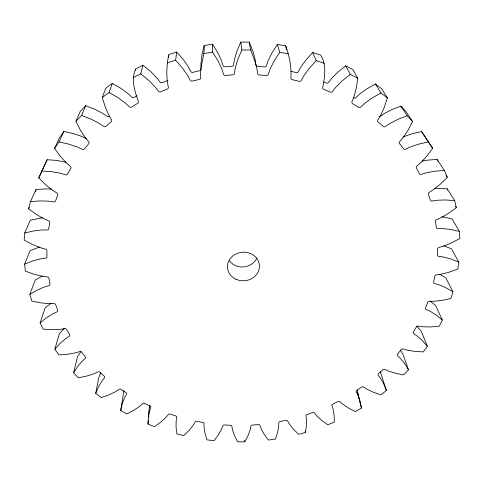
<?xml version="1.0" encoding="UTF-8"?>
<svg xmlns="http://www.w3.org/2000/svg" width="484" height="484" viewBox="0 0 484 484"><rect width="100%" height="100%" fill="white"/><g stroke="black" fill="none" stroke-linecap="round" stroke-linejoin="round"><path stroke-width="0.73" d="M168.021 80.302L162.182 82.691A1.742 1.682 29.1 0 1 159.877 81.826L156.616 77.615L150.663 71.553L142.968 65.249L140.717 73.822L148.679 80.314L154.838 86.551L158.214 90.883A1.803 1.73 26.4 0 0 160.597 91.772L167.301 89.038A1.803 1.736 26 0 0 168.269 86.781C166 76.194 166.635 65.171 168.722 54.613L176.727 52.03L175.613 60.197L182.389 67.887L187.411 75.032L190.006 79.854A1.797 1.754 22 0 0 192.215 81.106L199.347 79.43A1.797 1.761 19.6 0 0 200.709 77.343C199.626 66.483 204.829 56.319 204.169 45.526L212.549 44.225L217.733 52.641L221.321 60.27L222.979 65.292A1.736 1.718 1.9 0 0 224.878 66.828L231.981 66.296A1.736 1.718 -10.5 0 0 233.627 64.493L234.516 59.278L236.924 51.201L240.79 42.102L249.272 42.132L252.908 51.256L255.116 59.344L255.879 64.553A1.736 1.712 -33 0 0 257.476 66.368L264.548 66.943A1.742 1.706 -34.9 0 0 266.478 65.419L268.257 60.415L272.014 52.823L277.374 44.461L285.681 45.817C289.317 55.95 291.592 66.75 290.932 77.555A1.803 1.736 -34.6 0 0 292.227 79.648L299.269 81.348A1.803 1.73 -35 0 0 301.49 80.108L304.182 75.322L309.337 68.238L316.24 60.627L312.731 52.484L306.063 59.871L301.084 66.756L298.489 71.402A1.742 1.682 -37.7 0 1 296.341 72.606L290.89 71.281M357.204 390.056L361.469 408.03L355.383 411.575L348.547 408.048L343.144 404.442L340.095 401.811A1.5 1.228 -10.3 0 0 338.062 401.46L332.665 404.17A1.494 1.222 -9.8 0 0 332.018 405.858L333.161 409.434L334.129 415.242L334.311 422.054L327.783 424.783L321.745 420.433L317.105 416.186L314.594 413.197A1.488 1.216 -8.3 0 0 312.676 412.592L306.947 414.576A1.488 1.216 -7.9 0 0 306.015 416.161L306.517 419.834L306.451 425.696L305.446 432.442L298.604 434.311L293.461 429.241L289.662 424.456L287.726 421.183A1.482 1.21 -6.4 0 0 285.953 420.342L280 421.57A1.482 1.21 -6 0 0 278.814 423.016L278.663 426.719L277.58 432.508L275.42 439.061L268.384 440.041L264.222 434.372L261.324 429.145L259.999 425.654A1.482 1.204 -4.5 0 0 258.402 424.595L252.333 425.049A1.482 1.204 -4.1 0 0 250.912 426.337L250.119 429.986L248.038 435.588L244.765 441.819L237.668 441.898L234.552 435.739L232.616 430.179L231.915 426.543A1.482 1.21 -2.6 0 0 230.523 425.285L224.455 424.964A1.482 1.21 -2.2 0 0 222.828 426.059L221.4 429.586L218.363 434.892L214.031 440.67L206.989 439.847L204.986 433.325L204.042 427.541L203.988 423.833A1.488 1.216 -0.7 0 0 202.832 422.405L196.873 421.298A1.488 1.216 -0.3 0 0 195.064 422.181L193.031 425.515L189.075 430.403L183.757 435.612L176.896 433.894L176.061 427.13L176.14 421.243L176.745 417.535A1.494 1.222 1.2 0 0 175.843 415.962L170.108 414.092A1.5 1.228 1.7 0 0 168.148 414.74L165.528 417.795L160.724 422.169L154.493 426.682L147.947 424.081L149.471 405.677M149.623 407.371L149.744 405.12M168.553 57.608L168.68 55.364M42.586 217.758L30.341 220.153L24.714 232.967L24.2 240.197L32.676 244.589L40.287 247.639L45.26 249.042A1.682 1.464 17.4 0 1 46.894 250.67L46.93 256.738A1.676 1.458 17 0 1 45.321 258.141L40.39 258.892L32.888 260.906L24.623 264.119L25.374 271.191L34.249 274.289L42.078 276.201L47.093 276.884A1.658 1.422 15.4 0 1 48.945 278.239L50.021 284.12A1.652 1.416 15 0 1 48.715 285.699L44.111 287.097L37.256 290.073L29.887 294.314L31.823 301.066L40.862 302.863L48.709 303.662L53.645 303.649A1.627 1.385 13.4 0 1 55.66 304.714L57.711 310.28A1.621 1.379 13 0 1 56.725 311.986L52.538 313.965L46.47 317.77L40.124 322.858L43.143 329.15L52.133 329.695L59.81 329.423L64.56 328.751A1.597 1.349 11.4 0 1 66.683 329.513L69.617 334.65A1.597 1.343 11 0 1 68.964 336.44L65.273 338.915L60.089 343.41L54.867 349.188L58.848 354.887L67.591 354.24L74.941 352.969L79.406 351.693A1.573 1.319 9.4 0 1 81.584 352.152L85.299 356.762A1.567 1.313 9 0 1 84.978 358.59L81.844 361.475L77.615 366.521L73.58 372.813L78.402 377.835L86.721 376.068L93.6 373.878L97.701 372.057A1.549 1.289 7.5 0 1 99.885 372.22L104.278 376.225A1.549 1.283 7.1 0 1 104.284 378.04L101.749 381.259L98.53 386.716L95.711 393.353L101.241 397.624L108.991 394.835L115.277 391.816L118.937 389.511A1.531 1.264 5.5 0 1 121.085 389.39L126.046 392.724A1.525 1.258 5.1 0 1 126.36 394.496L124.455 397.957L122.277 403.692L120.691 410.517L126.796 413.971L133.844 410.269L139.434 406.518L142.592 403.801A1.512 1.246 3.6 0 1 144.668 403.414L150.076 406.028A1.506 1.24 3.2 0 1 150.693 407.722L149.435 411.346L148.304 417.214M147.947 424.081L148.31 420.451M148.673 416.815L148.824 415.363M149.114 412.459L149.332 410.275M443.725 245.775L451.427 248.8L458.796 262.062L457.888 269.025L449.219 272.159L441.583 274.119L436.695 274.845A1.627 1.385 -22 0 0 434.868 276.201L433.67 282.009A1.621 1.379 -21.6 0 0 434.898 283.551L439.333 284.882L445.903 287.738L452.939 291.822L450.894 298.489L442.092 300.37L434.457 301.248L429.659 301.296A1.597 1.349 -20 0 0 427.674 302.373L425.545 307.891A1.597 1.343 -19.6 0 0 426.458 309.56L430.476 311.454L436.278 315.126L442.303 320.057L439.218 326.289L430.476 326.954L423.022 326.797L418.412 326.198A1.573 1.319 -18 0 0 416.331 326.984L413.342 332.097A1.567 1.313 -17.6 0 0 413.935 333.851L417.468 336.241L422.399 340.597L427.33 346.211L423.312 351.898L414.824 351.396L407.691 350.259L403.372 349.073A1.549 1.289 -16.1 0 0 401.23 349.563L397.485 354.179A1.549 1.283 -15.7 0 0 397.757 355.976L400.746 358.777L404.739 363.69L408.52 369.836L403.686 374.882L395.609 373.285L388.942 371.24L384.98 369.504A1.531 1.264 -14.1 0 0 382.838 369.709L378.434 373.745A1.525 1.258 -13.7 0 0 378.385 375.548L380.787 378.688L383.794 384.024L386.383 390.54L380.866 394.871L373.346 392.258L367.259 389.39L363.726 387.176A1.512 1.246 -12.2 0 0 361.615 387.097L356.666 390.497A1.506 1.24 -11.8 0 0 356.309 392.258L358.093 395.652L360.084 401.29M323.826 81.984L326.367 83.048A1.742 1.652 -37.3 0 0 328.66 82.195L331.982 78.033L337.995 72.043L345.733 65.824L352.896 69.599L357.724 78.233L356.284 88.04L354.119 96.28L352.146 101.289A1.791 1.676 -34.8 0 0 352.63 103.63L358.505 107.309A1.791 1.664 -34.5 0 0 360.955 106.807L365.015 103.128L372.093 98.028L380.92 92.976L387.388 97.895L384.32 107.267L380.823 114.998L378.058 119.608A1.779 1.633 -33.4 0 0 378.125 121.968L383.159 126.439A1.773 1.627 -33.1 0 0 385.603 126.312L390.152 123.323L397.836 119.397L407.183 115.785L412.556 121.544L408.006 130.238L403.329 137.268L399.881 141.364A1.761 1.591 -31.7 0 0 399.542 143.681L403.62 148.788A1.754 1.585 -31.3 0 0 405.991 149.024L410.868 146.773L418.908 144.075L428.479 141.927L432.635 148.334L426.809 156.138L421.128 162.315L417.129 165.806A1.736 1.549 -29.9 0 0 416.403 168.021L419.44 173.599A1.73 1.543 -29.5 0 0 421.673 174.173L426.731 172.685L434.886 171.215L444.397 170.507L447.283 177.35L440.386 184.12L433.906 189.317L429.483 192.154A1.712 1.506 -28 0 0 428.413 194.205L430.373 200.08A1.706 1.5 -27.5 0 0 432.412 200.963L437.5 200.231L445.54 199.965L454.736 200.636L456.327 207.703L448.601 213.317L441.529 217.467L436.822 219.603A1.682 1.464 -26 0 0 435.455 221.454L436.326 227.462A1.676 1.458 -25.6 0 0 438.129 228.605L443.114 228.611L450.834 229.483L459.485 231.425L459.8 238.527L451.487 242.914L444.034 245.975L439.176 247.403A1.658 1.422 -24 0 0 437.548 249.018L437.361 255.001A1.652 1.416 -23.6 0 0 438.891 256.363L443.653 257.058L450.87 258.976L458.796 262.062M120.691 410.517L123.916 390.679M95.711 393.353L98.881 377.163L100.805 372.607M204.169 45.526L201.937 55.085L200.963 63.416L200.987 68.686A1.736 1.712 24.4 0 1 199.674 70.712L192.771 72.34A1.742 1.706 26.3 0 1 190.636 71.118L188.131 66.441L183.279 59.496L176.727 52.03M73.58 372.813L77.416 356.998L80.955 351.451M24.714 232.967L33.705 230.935L41.697 229.991L46.833 229.954A1.706 1.5 18.9 0 0 48.721 228.781L49.779 222.676A1.712 1.506 19.4 0 0 48.412 220.807L43.62 218.665L36.433 214.491L28.604 208.834L30.431 201.634L35.973 189.589L45.187 188.887L51.752 189.075M35.435 191.694L35.973 189.589M54.867 349.188L59.29 333.827L64.372 328.17M30.431 201.634L39.942 200.914L48.225 201.144L53.446 201.858A1.73 1.543 20.9 0 0 55.569 200.957L57.741 194.992A1.736 1.549 21.3 0 0 56.695 192.91L52.218 190.055L45.671 184.797L38.744 177.949L41.896 170.991L51.679 171.687L60.034 173.151L65.195 174.651A1.754 1.585 22.7 0 0 67.506 174.065L70.773 168.402A1.761 1.591 23.1 0 0 70.083 166.163L66.072 162.63L60.391 156.374L54.595 148.461L59.042 141.957L68.825 144.135L77.01 146.87L81.953 149.145A1.773 1.627 24.5 0 0 84.391 148.903L88.705 143.73A1.779 1.633 24.8 0 0 88.409 141.382L84.99 137.238L80.374 130.123L75.94 121.315L81.602 115.482L91.083 119.161L98.845 123.142L103.413 126.167A1.791 1.664 25.9 0 0 105.905 126.3L111.169 121.787A1.791 1.676 26.2 0 0 111.29 119.403L108.591 114.738L105.222 106.922L102.33 97.435L109.069 92.492L117.939 97.623L125.017 102.79L129.065 106.51A1.797 1.7 26.8 0 0 131.539 107.025L137.613 103.334A1.797 1.706 26.9 0 0 138.164 100.975C134.606 90.847 130.946 79.358 135.593 69.012L142.968 65.249M40.124 322.858L45.042 308.036L51.213 303.057M109.069 92.492L112.336 83.375L120.909 88.366L127.752 93.388L131.66 97.006A1.742 1.652 28.7 0 0 134.056 97.508L136.996 95.717M29.887 294.314L35.187 280.097L42.35 275.959M102.33 97.435L105.814 88.179L112.336 83.375M24.623 264.119L30.165 250.579L39.646 247.046M81.602 115.482L85.722 105.718L94.888 109.293L102.39 113.165L106.807 116.118A1.73 1.621 27.4 0 0 109.227 116.245M240.79 42.102L241.861 49.955L237.862 59.326L235.369 67.651L234.45 73.017A1.791 1.773 -8.5 0 1 232.743 74.875L225.405 75.425A1.791 1.773 -0.1 0 1 223.439 73.846L221.726 68.674L218.018 60.821L212.657 52.151L212.549 44.225M75.94 121.315L80.235 111.38L85.722 105.718M66.151 162.255L56.634 160.41L47.16 159.726L38.744 177.949M28.604 208.834L29.221 207.473M59.042 141.957L63.834 131.466L73.302 133.584L81.215 136.246L85.995 138.466A1.718 1.585 25.6 0 0 86.817 138.805M54.595 148.461L59.514 137.789L63.834 131.466M41.896 170.991L47.16 159.726M277.374 44.461L279.698 52.375L274.144 60.99L270.247 68.807L268.408 73.955A1.797 1.754 -30.6 0 1 266.412 75.528L259.103 74.941A1.797 1.761 -28.2 0 1 257.452 73.078C256.895 62.176 250.228 52.907 249.272 42.132M357.724 78.233L350.325 74.348L342.321 80.755L336.09 86.92L332.653 91.204A1.797 1.7 -35.4 0 1 330.276 92.081L323.723 89.34A1.797 1.706 -35.5 0 1 322.828 87.09C324.831 76.545 326.73 64.638 320.589 55.103L312.731 52.484M387.388 97.895L381.658 88.717L375.384 83.938L366.854 88.844L360.017 93.799L356.091 97.375A1.73 1.621 -36 0 1 353.719 97.859M133.094 77.706L140.717 73.822M403.19 136.911L412.326 133.663L421.588 131.575L428.479 141.927M412.556 121.544L406.094 111.731L400.873 106.123L391.834 109.638L384.405 113.45L380.013 116.36A1.718 1.585 -34.2 0 1 379.25 116.819M167.331 62.866L175.613 60.197M422.151 161.148L427.898 160.113L437.119 159.43L444.397 170.507M203.988 53.494L212.657 52.151M434.789 188.264L447.252 188.808L454.736 200.636M241.861 49.955L250.639 49.985M442.08 216.79L451.983 218.859L459.485 231.425M279.698 52.375L288.282 53.766M316.24 60.627L324.359 63.325M439.635 274.259L445.861 277.901L452.939 291.822M430.294 301.139L435.63 305.531L442.303 320.057M416.845 326.192L421.177 331.153L427.33 346.211M432.635 148.334L421.588 131.575M400.873 106.123L407.183 115.785M446.054 175.474L447.283 177.35M455.535 206.444L456.327 207.703M375.384 83.938L380.92 92.976M400.377 350.083L402.966 354.3L408.52 369.836M345.733 65.824L350.325 74.348M437.119 159.43L437.966 161.426M380.236 371.403L386.383 390.54M357.488 392.464L358.577 396.705M358.934 398.12L359.479 400.244M359.842 401.659L361.469 408.03M447.252 188.808L447.567 190.188M285.681 45.817L286.443 49.489M305.216 430.99L305.446 432.442M135.593 69.012L135.768 70.495M244.686 440.343L244.765 441.819M256.835 258.051A15.53 13.976 -4.3 0 1 243.9 266.908A15.53 13.976 -4.3 0 1 229.392 260.761M235.926 279.22A16.002 14.296 -4.3 0 0 259.448 265.77A16.002 14.296 -4.3 0 0 235.012 254.475A16.002 14.296 -4.3 0 0 235.926 279.22"/></g></svg>
